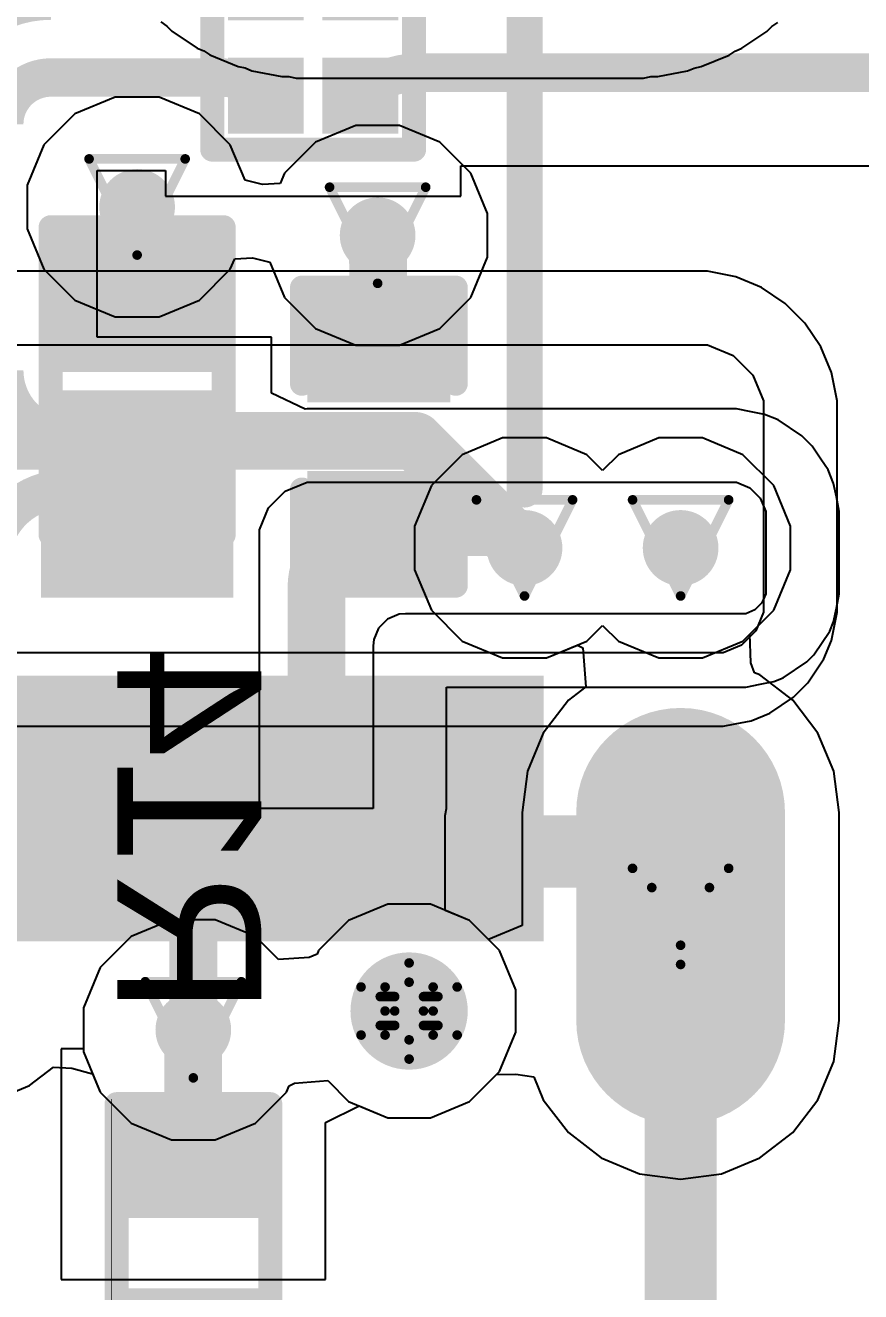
# Model space of a CAD drawing. Header units: inches. Extents: x -5 to 234, y -4 to 104.
# Drawn here: x 32.02 to 36.44, y -0.12 to 6.57 of the extents above; entities that cross this region are included whole.
import ezdxf

# ---------------------------------------------------------------- set-up
doc = ezdxf.new("R2010")
doc.units = ezdxf.units.IN
for name, color, linetype in [('Bottom Layer', 5, 'Continuous'), ('Bottom Overlay', 54, 'Continuous'), ('Bottom Paste', 16, 'Continuous'), ('Bottom Solder', 6, 'Continuous'), ('Drill Drawing', 1, 'Continuous'), ('GND', 16, 'Continuous'), ('Multi-Layer', 9, 'Continuous'), ('Pad Holes', 156, 'Continuous'), ('POWER', 76, 'Continuous'), ('Top Layer', 1, 'Continuous'), ('Top Overlay', 2, 'Continuous'), ('Top Paste', 8, 'Continuous'), ('Top Solder', 216, 'Continuous'), ('Via Holes', 16, 'Continuous')]:
    doc.layers.add(name, color=color, linetype=linetype)
doc.styles.add('Arial', font='', dxfattribs={"height": 0.2})
doc.styles.get('Arial').set_extended_font_data('Arial')

# ---------------------------------------------------------------- blocks, each defined once
blk = doc.blocks.new('TYPE_C_31_M_12__19')
at = {"layer": 'Bottom Layer'}
h = blk.add_hatch(color=5, dxfattribs=at)
edge = h.paths.add_edge_path()
edge.add_arc((4.325, 1.255), 0.45, 180, 360)
edge.add_line((4.775, 1.255), (4.775, 2.355))
edge.add_arc((4.325, 2.355), 0.45, 0, 180)
edge.add_line((3.875, 2.355), (3.875, 1.255))
at = {"layer": 'Bottom Solder'}
h = blk.add_hatch(color=6, dxfattribs=at)
edge = h.paths.add_edge_path()
edge.add_arc((4.325, 1.255), 0.5516, 180, 360)
edge.add_line((4.8766, 1.255), (4.8766, 2.355))
edge.add_arc((4.325, 2.355), 0.5516, 0, 180)
edge.add_line((3.7734, 2.355), (3.7734, 1.255))
h = blk.add_hatch(color=6, dxfattribs=at)
edge = h.paths.add_edge_path()
edge.add_arc((2.89, 1.305), 0.1016, 0, 360)
at = {"layer": 'GND'}
h = blk.add_hatch(color=16, dxfattribs=at)
edge = h.paths.add_edge_path()
edge.add_arc((4.325, 1.255), 0.45, 180, 360)
edge.add_line((4.775, 1.255), (4.775, 2.355))
edge.add_arc((4.325, 2.355), 0.45, 0, 180)
edge.add_line((3.875, 2.355), (3.875, 1.255))
at = {"layer": 'Multi-Layer'}
h = blk.add_hatch(color=9, dxfattribs=at)
edge = h.paths.add_edge_path()
edge.add_arc((4.325, 1.255), 0.45, 180, 360)
edge.add_line((4.775, 1.255), (4.775, 2.355))
edge.add_arc((4.325, 2.355), 0.45, 0, 180)
edge.add_line((3.875, 2.355), (3.875, 1.255))
at = {"layer": 'Pad Holes'}
h = blk.add_hatch(color=7, dxfattribs=at)
edge = h.paths.add_edge_path()
edge.add_arc((4.325, 1.255), 0.3, 180, 360)
edge.add_line((4.625, 1.255), (4.625, 2.355))
edge.add_arc((4.325, 2.355), 0.3, 0, 180)
edge.add_line((4.025, 2.355), (4.025, 1.255))
h = blk.add_hatch(color=7, dxfattribs=at)
edge = h.paths.add_edge_path()
edge.add_arc((2.89, 1.305), 0.31, 0, 360)
at = {"layer": 'POWER'}
h = blk.add_hatch(color=76, dxfattribs=at)
edge = h.paths.add_edge_path()
edge.add_arc((4.325, 1.255), 0.45, 180, 360)
edge.add_line((4.775, 1.255), (4.775, 2.355))
edge.add_arc((4.325, 2.355), 0.45, 0, 180)
edge.add_line((3.875, 2.355), (3.875, 1.255))
at = {"layer": 'Top Layer'}
for points in [[(0.9, 1.775), (0.6, 1.775), (0.6, 2.975), (0.9, 2.975)], [(1.4, 1.775), (1.1, 1.775), (1.1, 2.975), (1.4, 2.975)], [(1.9, 1.775), (1.6, 1.775), (1.6, 2.975), (1.9, 2.975)], [(2.7, 1.775), (2.1, 1.775), (2.1, 2.975), (2.7, 2.975)], [(2.9, 2.975), (3.5, 2.975), (3.5, 1.775), (2.9, 1.775)]]:
    blk.add_hatch(color=1, dxfattribs=at).paths.add_polyline_path(points)
h = blk.add_hatch(color=1, dxfattribs=at)
edge = h.paths.add_edge_path()
edge.add_arc((4.325, 1.255), 0.45, 180, 360)
edge.add_line((4.775, 1.255), (4.775, 2.355))
edge.add_arc((4.325, 2.355), 0.45, 0, 180)
edge.add_line((3.875, 2.355), (3.875, 1.255))
at = {"layer": 'Top Paste'}
for points in [[(0.9, 1.775), (0.6, 1.775), (0.6, 2.975), (0.9, 2.975)], [(1.4, 1.775), (1.1, 1.775), (1.1, 2.975), (1.4, 2.975)], [(1.9, 1.775), (1.6, 1.775), (1.6, 2.975), (1.9, 2.975)], [(2.7, 1.775), (2.1, 1.775), (2.1, 2.975), (2.7, 2.975)], [(2.9, 2.975), (3.5, 2.975), (3.5, 1.775), (2.9, 1.775)]]:
    blk.add_hatch(color=8, dxfattribs=at).paths.add_polyline_path(points)
at = {"layer": 'Top Solder'}
for points in [[(1.0016, 1.6734), (0.4984, 1.6734), (0.4984, 3.0766), (1.0016, 3.0766)], [(1.5016, 1.6734), (0.9984, 1.6734), (0.9984, 3.0766), (1.5016, 3.0766)], [(2.0016, 1.6734), (1.4984, 1.6734), (1.4984, 3.0766), (2.0016, 3.0766)], [(2.8016, 1.6734), (1.9984, 1.6734), (1.9984, 3.0766), (2.8016, 3.0766)], [(2.7984, 3.0766), (3.6016, 3.0766), (3.6016, 1.6734), (2.7984, 1.6734)]]:
    blk.add_hatch(color=216, dxfattribs=at).paths.add_polyline_path(points)
h = blk.add_hatch(color=216, dxfattribs=at)
edge = h.paths.add_edge_path()
edge.add_arc((4.325, 1.255), 0.5516, 180, 360)
edge.add_line((4.8766, 1.255), (4.8766, 2.355))
edge.add_arc((4.325, 2.355), 0.5516, 0, 180)
edge.add_line((3.7734, 2.355), (3.7734, 1.255))
h = blk.add_hatch(color=216, dxfattribs=at)
edge = h.paths.add_edge_path()
edge.add_arc((2.89, 1.305), 0.1016, 0, 360)
at = {"layer": 'Top Overlay', "const_width": 0.127}
blk.add_lwpolyline([(4.4446, -1.181), (4.4446, 0.4446)], dxfattribs=at)
at = {"layer": 'Top Overlay', "const_width": 0.0635}
blk.add_lwpolyline([(4.4129, 0.4446, 1), (4.4764, 0.4446, 1)], format="xyb", close=True, dxfattribs=at)
blk = doc.blocks.new('R___0402_B_53')
at = {"layer": 'Bottom Layer'}
for points in [[(-0.2413, 0.3175), (-0.2413, -0.3175), (-0.6985, -0.3175), (-0.6985, 0.3175)], [(0.6985, 0.3175), (0.6985, -0.3175), (0.2413, -0.3175), (0.2413, 0.3175)]]:
    blk.add_hatch(color=5, dxfattribs=at).paths.add_polyline_path(points)
at = {"layer": 'Bottom Paste'}
for points in [[(-0.2413, 0.3175), (-0.2413, -0.3175), (-0.6985, -0.3175), (-0.6985, 0.3175)], [(0.6985, 0.3175), (0.6985, -0.3175), (0.2413, -0.3175), (0.2413, 0.3175)]]:
    blk.add_hatch(color=16, dxfattribs=at).paths.add_polyline_path(points)
at = {"layer": 'Bottom Solder'}
for points in [[(-0.1863, 0.3725), (-0.1863, -0.3725), (-0.7535, -0.3725), (-0.7535, 0.3725)], [(0.7535, 0.3725), (0.7535, -0.3725), (0.1863, -0.3725), (0.1863, 0.3725)]]:
    blk.add_hatch(color=6, dxfattribs=at).paths.add_polyline_path(points)
at = {"layer": 'Bottom Overlay'}
for points, const_width in [([(-0.7874, 0.4064), (0.7874, 0.4064)], 0.127), ([(-0.7874, 0.4064), (-0.7874, -0.4064)], 0.127), ([(0.7874, 0.4064), (0.7874, -0.4064)], 0.127), ([(-0.8128, 0.4318), (0.8128, 0.4318)], 0.00323), ([(-0.7874, -0.4064), (0.7874, -0.4064)], 0.127)]:
    blk.add_lwpolyline(points, dxfattribs=dict(at, const_width=const_width))
for points, const_width in [([(-0.8191, 0.4064, 1), (-0.7556, 0.4064, 1)], 0.0635), ([(-0.8191, 0.4064, 1), (-0.7556, 0.4064, 1)], 0.0635), ([(0.7556, 0.4064, 1), (0.8191, 0.4064, 1)], 0.0635), ([(0.7556, 0.4064, 1), (0.8191, 0.4064, 1)], 0.0635), ([(-0.8136, 0.4318, 1), (-0.812, 0.4318, 1)], 0.00161), ([(0.812, 0.4318, 1), (0.8136, 0.4318, 1)], 0.00161), ([(-0.8191, -0.4064, 1), (-0.7556, -0.4064, 1)], 0.0635), ([(-0.8191, -0.4064, 1), (-0.7556, -0.4064, 1)], 0.0635), ([(0.7556, -0.4064, 1), (0.8191, -0.4064, 1)], 0.0635), ([(0.7556, -0.4064, 1), (0.8191, -0.4064, 1)], 0.0635)]:
    blk.add_lwpolyline(points, format="xyb", close=True, dxfattribs=dict(at, const_width=const_width))
blk = doc.blocks.new('0302_94')
at = {"layer": 'Top Layer'}
for points in [[(-0.4001, 0.45), (-0.1001, 0.45), (-0.1001, 0.15), (-0.4001, 0.15)], [(0.1001, 0.45), (0.4001, 0.45), (0.4001, 0.15), (0.1001, 0.15)], [(-0.4001, -0.15), (-0.1001, -0.15), (-0.1001, -0.45), (-0.4001, -0.45)], [(0.1001, -0.15), (0.4001, -0.15), (0.4001, -0.45), (0.1001, -0.45)]]:
    blk.add_hatch(color=1, dxfattribs=at).paths.add_polyline_path(points)
at = {"layer": 'Top Paste'}
for points in [[(-0.4001, 0.45), (-0.1001, 0.45), (-0.1001, 0.15), (-0.4001, 0.15)], [(0.1001, 0.45), (0.4001, 0.45), (0.4001, 0.15), (0.1001, 0.15)], [(-0.4001, -0.15), (-0.1001, -0.15), (-0.1001, -0.45), (-0.4001, -0.45)], [(0.1001, -0.15), (0.4001, -0.15), (0.4001, -0.45), (0.1001, -0.45)]]:
    blk.add_hatch(color=8, dxfattribs=at).paths.add_polyline_path(points)
at = {"layer": 'Top Solder'}
for points in [[(-0.4509, 0.5008), (-0.0493, 0.5008), (-0.0493, 0.0992), (-0.4509, 0.0992)], [(0.0493, 0.5008), (0.4509, 0.5008), (0.4509, 0.0992), (0.0493, 0.0992)], [(-0.4509, -0.0992), (-0.0493, -0.0992), (-0.0493, -0.5008), (-0.4509, -0.5008)], [(0.0493, -0.0992), (0.4509, -0.0992), (0.4509, -0.5008), (0.0493, -0.5008)]]:
    blk.add_hatch(color=216, dxfattribs=at).paths.add_polyline_path(points)
at = {"layer": 'Top Overlay', "const_width": 0.127}
for points in [[(-0.5334, -0.5842), (-0.5334, 0.5842)], [(-0.5334, 0.5842), (0.5334, 0.5842)], [(0.5334, -0.5842), (0.5334, 0.5842)], [(0.6713, 0.3318), (0.7983, 0.4588)], [(0.7983, 0.2048), (0.7983, 0.4588)], [(0.6713, 0.3318), (0.7983, 0.2048)], [(-0.5334, -0.5842), (0.5334, -0.5842)]]:
    blk.add_lwpolyline(points, dxfattribs=at)
at = {"layer": 'Top Overlay', "const_width": 0.0635}
for points in [[(-0.5651, 0.5842, 1), (-0.5016, 0.5842, 1)], [(-0.5651, 0.5842, 1), (-0.5016, 0.5842, 1)], [(0.5016, 0.5842, 1), (0.5651, 0.5842, 1)], [(0.5016, 0.5842, 1), (0.5651, 0.5842, 1)], [(0.7666, 0.4588, 1), (0.8301, 0.4588, 1)], [(0.7666, 0.4588, 1), (0.8301, 0.4588, 1)], [(0.6396, 0.3318, 1), (0.7031, 0.3318, 1)], [(0.6396, 0.3318, 1), (0.7031, 0.3318, 1)], [(0.7666, 0.2048, 1), (0.8301, 0.2048, 1)], [(0.7666, 0.2048, 1), (0.8301, 0.2048, 1)], [(-0.5651, -0.5842, 1), (-0.5016, -0.5842, 1)], [(-0.5651, -0.5842, 1), (-0.5016, -0.5842, 1)], [(0.5016, -0.5842, 1), (0.5651, -0.5842, 1)], [(0.5016, -0.5842, 1), (0.5651, -0.5842, 1)]]:
    blk.add_lwpolyline(points, format="xyb", close=True, dxfattribs=at)
blk = doc.blocks.new('DFN1006_2L__117')
at = {"layer": 'Top Layer'}
for points in [[(-0.7, 0.33), (-0.15, 0.33), (-0.15, -0.33), (-0.7, -0.33)], [(0.15, 0.33), (0.7, 0.33), (0.7, -0.33), (0.15, -0.33)]]:
    blk.add_hatch(color=1, dxfattribs=at).paths.add_polyline_path(points)
at = {"layer": 'Top Overlay'}
blk.add_hatch(color=2, dxfattribs=at).paths.add_polyline_path([(-1.144, -0.508), (-0.8138, -0.508), (-0.8138, 0.508), (-1.144, 0.508)])
at = {"layer": 'Top Paste'}
for points in [[(-0.7, 0.33), (-0.15, 0.33), (-0.15, -0.33), (-0.7, -0.33)], [(0.15, 0.33), (0.7, 0.33), (0.7, -0.33), (0.15, -0.33)]]:
    blk.add_hatch(color=8, dxfattribs=at).paths.add_polyline_path(points)
at = {"layer": 'Top Solder'}
for points in [[(-0.8016, 0.4316), (-0.0484, 0.4316), (-0.0484, -0.4316), (-0.8016, -0.4316)], [(0.0484, 0.4316), (0.8016, 0.4316), (0.8016, -0.4316), (0.0484, -0.4316)]]:
    blk.add_hatch(color=216, dxfattribs=at).paths.add_polyline_path(points)
at = {"layer": 'Top Overlay', "const_width": 0.127}
for points in [[(-0.8128, 0.4572), (-0.8128, -0.4572)], [(-0.8128, 0.4572), (0.8128, 0.4572)], [(0.8128, 0.4572), (0.8128, -0.4572)], [(-0.8128, -0.4572), (0.8128, -0.4572)]]:
    blk.add_lwpolyline(points, dxfattribs=at)
at = {"layer": 'Top Overlay', "const_width": 0.0635}
for points in [[(-0.8446, 0.4572, 1), (-0.781, 0.4572, 1)], [(-0.8446, 0.4572, 1), (-0.781, 0.4572, 1)], [(0.781, 0.4572, 1), (0.8445, 0.4572, 1)], [(0.781, 0.4572, 1), (0.8445, 0.4572, 1)], [(-0.8446, -0.4572, 1), (-0.781, -0.4572, 1)], [(-0.8446, -0.4572, 1), (-0.781, -0.4572, 1)], [(0.781, -0.4572, 1), (0.8445, -0.4572, 1)], [(0.781, -0.4572, 1), (0.8445, -0.4572, 1)]]:
    blk.add_lwpolyline(points, format="xyb", close=True, dxfattribs=at)
blk = doc.blocks.new('C___0402_140')
at = {"layer": 'Top Layer'}
for points in [[(-0.6985, -0.3175), (-0.6985, 0.3175), (-0.2413, 0.3175), (-0.2413, -0.3175)], [(0.2413, -0.3175), (0.2413, 0.3175), (0.6985, 0.3175), (0.6985, -0.3175)]]:
    blk.add_hatch(color=1, dxfattribs=at).paths.add_polyline_path(points)
at = {"layer": 'Top Paste'}
for points in [[(-0.6985, -0.3175), (-0.6985, 0.3175), (-0.2413, 0.3175), (-0.2413, -0.3175)], [(0.2413, -0.3175), (0.2413, 0.3175), (0.6985, 0.3175), (0.6985, -0.3175)]]:
    blk.add_hatch(color=8, dxfattribs=at).paths.add_polyline_path(points)
at = {"layer": 'Top Solder'}
for points in [[(-0.7585, -0.3775), (-0.7585, 0.3775), (-0.1813, 0.3775), (-0.1813, -0.3775)], [(0.1813, -0.3775), (0.1813, 0.3775), (0.7585, 0.3775), (0.7585, -0.3775)]]:
    blk.add_hatch(color=216, dxfattribs=at).paths.add_polyline_path(points)
at = {"layer": 'Top Overlay', "const_width": 0.127}
for points in [[(-0.7874, -0.4064), (-0.7874, 0.4064)], [(-0.2794, 0.4064), (-0.7874, 0.4064)], [(0.7874, 0.4064), (0.2794, 0.4064)], [(0.7874, -0.4064), (0.7874, 0.4064)], [(-0.2794, -0.4064), (-0.7874, -0.4064)], [(0.7874, -0.4064), (0.2794, -0.4064)]]:
    blk.add_lwpolyline(points, dxfattribs=at)
at = {"layer": 'Top Overlay', "const_width": 0.0635}
for points in [[(-0.8191, 0.4064, 1), (-0.7556, 0.4064, 1)], [(-0.8191, 0.4064, 1), (-0.7556, 0.4064, 1)], [(-0.3111, 0.4064, 1), (-0.2477, 0.4064, 1)], [(0.2477, 0.4064, 1), (0.3111, 0.4064, 1)], [(0.7556, 0.4064, 1), (0.8191, 0.4064, 1)], [(0.7556, 0.4064, 1), (0.8191, 0.4064, 1)], [(-0.8191, -0.4064, 1), (-0.7556, -0.4064, 1)], [(-0.8191, -0.4064, 1), (-0.7556, -0.4064, 1)], [(-0.3111, -0.4064, 1), (-0.2477, -0.4064, 1)], [(0.2477, -0.4064, 1), (0.3111, -0.4064, 1)], [(0.7556, -0.4064, 1), (0.8191, -0.4064, 1)], [(0.7556, -0.4064, 1), (0.8191, -0.4064, 1)]]:
    blk.add_lwpolyline(points, format="xyb", close=True, dxfattribs=at)

msp = doc.modelspace()

# ---------------------------------------------------------------- hatches: boundary and pattern name
at = {"layer": 'Bottom Layer'}
h = msp.add_hatch(color=5, dxfattribs=at)
edge = h.paths.add_edge_path()
edge.add_arc((32.6125, 5.6105), 0.2, 0, 360)
h = msp.add_hatch(color=5, dxfattribs=at)
edge = h.paths.add_edge_path()
edge.add_arc((33.8836, 5.461), 0.2, 0, 360)
h = msp.add_hatch(color=5, dxfattribs=at)
edge = h.paths.add_edge_path()
edge.add_arc((34.66, 3.8088), 0.2, 0, 360)
h = msp.add_hatch(color=5, dxfattribs=at)
edge = h.paths.add_edge_path()
edge.add_arc((35.485, 3.8088), 0.2, 0, 360)
h = msp.add_hatch(color=5, dxfattribs=at)
edge = h.paths.add_edge_path()
edge.add_arc((32.9095, 1.2622), 0.2, 0, 360)
at = {"layer": 'GND'}
h = msp.add_hatch(color=16, dxfattribs=at)
edge = h.paths.add_edge_path()
edge.add_arc((32.6125, 5.6105), 0.2, 0, 360)
h = msp.add_hatch(color=16, dxfattribs=at)
edge = h.paths.add_edge_path()
edge.add_arc((33.8836, 5.461), 0.2, 0, 360)
h = msp.add_hatch(color=16, dxfattribs=at)
edge = h.paths.add_edge_path()
edge.add_arc((34.66, 3.8088), 0.2, 0, 360)
h = msp.add_hatch(color=16, dxfattribs=at)
edge = h.paths.add_edge_path()
edge.add_arc((35.485, 3.8088), 0.2, 0, 360)
h = msp.add_hatch(color=16, dxfattribs=at)
edge = h.paths.add_edge_path()
edge.add_arc((32.9095, 1.2622), 0.2, 0, 360)
at = {"layer": 'POWER'}
h = msp.add_hatch(color=76, dxfattribs=at)
edge = h.paths.add_edge_path()
edge.add_arc((32.6125, 5.6105), 0.2, 0, 360)
h = msp.add_hatch(color=76, dxfattribs=at)
edge = h.paths.add_edge_path()
edge.add_arc((33.8836, 5.461), 0.2, 0, 360)
h = msp.add_hatch(color=76, dxfattribs=at)
edge = h.paths.add_edge_path()
edge.add_arc((34.66, 3.8088), 0.2, 0, 360)
h = msp.add_hatch(color=76, dxfattribs=at)
edge = h.paths.add_edge_path()
edge.add_arc((35.485, 3.8088), 0.2, 0, 360)
h = msp.add_hatch(color=76, dxfattribs=at)
edge = h.paths.add_edge_path()
edge.add_arc((32.9095, 1.2622), 0.2, 0, 360)
at = {"layer": 'Top Layer'}
h = msp.add_hatch(color=1, dxfattribs=at)
edge = h.paths.add_edge_path()
edge.add_arc((32.6125, 5.6105), 0.2, 0, 360)
h = msp.add_hatch(color=1, dxfattribs=at)
edge = h.paths.add_edge_path()
edge.add_arc((33.8836, 5.461), 0.2, 0, 360)
h = msp.add_hatch(color=1, dxfattribs=at)
edge = h.paths.add_edge_path()
edge.add_arc((34.66, 3.8088), 0.2, 0, 360)
h = msp.add_hatch(color=1, dxfattribs=at)
edge = h.paths.add_edge_path()
edge.add_arc((35.485, 3.8088), 0.2, 0, 360)
h = msp.add_hatch(color=1, dxfattribs=at)
edge = h.paths.add_edge_path()
edge.add_arc((32.9095, 1.2622), 0.2, 0, 360)
at = {"layer": 'Via Holes'}
h = msp.add_hatch(color=7, dxfattribs=at)
edge = h.paths.add_edge_path()
edge.add_arc((32.6125, 5.6105), 0.1, 0, 360)
h = msp.add_hatch(color=7, dxfattribs=at)
edge = h.paths.add_edge_path()
edge.add_arc((33.8836, 5.461), 0.1, 0, 360)
h = msp.add_hatch(color=7, dxfattribs=at)
edge = h.paths.add_edge_path()
edge.add_arc((34.66, 3.8088), 0.1, 0, 360)
h = msp.add_hatch(color=7, dxfattribs=at)
edge = h.paths.add_edge_path()
edge.add_arc((35.485, 3.8088), 0.1, 0, 360)
h = msp.add_hatch(color=7, dxfattribs=at)
edge = h.paths.add_edge_path()
edge.add_arc((32.9095, 1.2622), 0.1, 0, 360)

# ---------------------------------------------------------------- linework, layer by layer
at = {"layer": 'Bottom Layer'}
for p, q in [((35.6276, 5.2711), (30.5264, 5.2711)), ((35.7762, 5.2416), (35.6276, 5.2711)), ((35.9119, 5.1853), (35.7762, 5.2416)), ((36.038, 5.1011), (35.9119, 5.1853)), ((36.1418, 4.9973), (36.038, 5.1011)), ((36.226, 4.8713), (36.1418, 4.9973)), ((26.835, 4.8827), (35.5541, 4.8827)), ((35.5541, 4.8827), (35.6276, 4.8827)), ((35.6276, 4.8827), (35.7633, 4.8265)), ((35.7633, 4.8265), (35.8671, 4.7226)), ((36.2822, 4.7356), (36.226, 4.8713)), ((35.8671, 4.7226), (35.9233, 4.5869)), ((36.3118, 4.5869), (36.2822, 4.7356)), ((35.9233, 4.5869), (35.9233, 4.5135)), ((36.3118, 3.522), (36.3118, 4.5869)), ((35.9233, 4.5135), (35.9233, 4.5135)), ((35.9233, 4.5135), (35.9233, 3.522)), ((35.9233, 3.522), (35.9233, 3.4688)), ((36.3118, 3.4688), (36.3118, 3.522)), ((35.9233, 3.4688), (35.8826, 3.3705)), ((36.2822, 3.3201), (36.3118, 3.4688)), ((35.8826, 3.3705), (35.8074, 3.2953)), ((35.8074, 3.2953), (35.7092, 3.2546)), ((36.2415, 3.2219), (36.2822, 3.3201)), ((35.656, 3.2546), (26.8182, 3.2546)), ((35.7092, 3.2546), (35.656, 3.2546)), ((35.656, 3.2546), (35.656, 3.2546)), ((36.1992, 3.1585), (36.2415, 3.2219)), ((36.2415, 3.2219), (36.2415, 3.2219)), ((36.2415, 3.2219), (36.2415, 3.2219)), ((36.1573, 3.0958), (36.1992, 3.1585)), ((36.0821, 3.0206), (36.1573, 3.0958)), ((36.1573, 3.0958), (36.1573, 3.0958)), ((36.1573, 3.0958), (36.1573, 3.0958)), ((35.9561, 2.9364), (36.0821, 3.0206)), ((35.7091, 2.8662), (35.7725, 2.8787)), ((35.7725, 2.8787), (35.8578, 2.8957)), ((35.8578, 2.8957), (35.9561, 2.9364)), ((35.8578, 2.8957), (35.8578, 2.8957)), ((35.8578, 2.8957), (35.8578, 2.8957)), ((26.7582, 2.8662), (35.6559, 2.8662)), ((35.6559, 2.8662), (35.7091, 2.8662)), ((35.7091, 2.8662), (35.7091, 2.8662)), ((35.7091, 2.8662), (35.7091, 2.8662)), ((33.9378, 1.9255), (33.7305, 1.8397)), ((34.1622, 1.9255), (33.9378, 1.9255)), ((34.3695, 1.8397), (34.1622, 1.9255)), ((32.794, 1.8432), (32.5804, 1.7548)), ((33.0251, 1.8432), (32.794, 1.8432)), ((33.2387, 1.7548), (33.0251, 1.8432)), ((33.7305, 1.8397), (33.5719, 1.681)), ((34.5281, 1.681), (34.3695, 1.8397)), ((32.5804, 1.7548), (32.417, 1.5913)), ((33.3598, 1.6336), (33.2387, 1.7548)), ((33.5719, 1.681), (33.5639, 1.6618)), ((34.614, 1.4737), (34.5281, 1.681)), ((33.5223, 1.6437), (33.3598, 1.6336)), ((33.5639, 1.6618), (33.5223, 1.6437)), ((32.417, 1.5913), (32.3285, 1.3778)), ((34.614, 1.2493), (34.614, 1.4737)), ((32.3285, 1.3778), (32.3285, 1.1615)), ((34.5281, 1.042), (34.614, 1.2493)), ((32.3285, 1.1615), (32.2115, 1.1615)), ((32.2115, 1.1615), (32.2115, -0.0577)), ((34.3695, 0.8834), (34.5281, 1.042)), ((34.1622, 0.7975), (34.3695, 0.8834)), ((33.6085, 0.7731), (33.7863, 0.8603)), ((33.7863, 0.8603), (33.9378, 0.7975)), ((33.6085, -0.0577), (33.6085, 0.7731)), ((33.9378, 0.7975), (34.1622, 0.7975)), ((32.2115, -0.0577), (33.6085, -0.0577))]:
    msp.add_line(p, q, dxfattribs=at)
for points, const_width in [([(28.76, 4.3747), (33.7961, 4.3747)], 0.3048), ([(33.7961, 4.3747), (33.798, 4.3747)], 0.3048), ([(33.798, 4.3747), (34.081, 4.3747)], 0.3048), ([(34.081, 4.3747), (34.6469, 3.8088)], 0.3048), ([(34.6469, 3.8088), (34.66, 3.8088)], 0.3048), ([(32.9095, 0.5524), (32.9095, 1.2622)], 0.3048), ([(32.9095, 0.5524), (32.91, 0.5519)], 0.1778)]:
    msp.add_lwpolyline(points, dxfattribs=dict(at, const_width=const_width))
for points, const_width in [([(33.7199, 4.3747, 1), (33.8723, 4.3747, 1)], 0.1524), ([(33.7199, 4.3747, 1), (33.8723, 4.3747, 1)], 0.1524), ([(33.7218, 4.3747, 1), (33.8742, 4.3747, 1)], 0.1524), ([(33.7218, 4.3747, 1), (33.8742, 4.3747, 1)], 0.1524), ([(34.0048, 4.3747, 1), (34.1572, 4.3747, 1)], 0.1524), ([(34.0048, 4.3747, 1), (34.1572, 4.3747, 1)], 0.1524), ([(34.5707, 3.8088, 1), (34.7231, 3.8088, 1)], 0.1524), ([(34.5707, 3.8088, 1), (34.7231, 3.8088, 1)], 0.1524), ([(34.5838, 3.8088, 1), (34.7362, 3.8088, 1)], 0.1524), ([(32.8333, 1.2622, 1), (32.9857, 1.2622, 1)], 0.1524), ([(32.8333, 0.5524, 1), (32.9857, 0.5524, 1)], 0.1524), ([(32.8651, 0.5524, 1), (32.954, 0.5524, 1)], 0.0889), ([(32.8655, 0.5519, 1), (32.9544, 0.5519, 1)], 0.0889)]:
    msp.add_lwpolyline(points, format="xyb", close=True, dxfattribs=dict(at, const_width=const_width))
at = {"layer": 'Drill Drawing', "const_width": 0.0508}
for points in [[(32.3585, 5.8645), (32.8665, 5.8645)], [(32.3585, 5.8645), (32.6125, 5.3565)], [(32.6125, 5.3565), (32.8665, 5.8645)], [(33.6296, 5.715), (34.1376, 5.715)], [(33.6296, 5.715), (33.8836, 5.207)], [(33.8836, 5.207), (34.1376, 5.715)], [(34.406, 4.0628), (34.914, 4.0628)], [(34.406, 4.0628), (34.66, 3.5548)], [(34.66, 3.5548), (34.914, 4.0628)], [(35.231, 4.0628), (35.739, 4.0628)], [(35.231, 4.0628), (35.485, 3.5548)], [(35.485, 3.5548), (35.739, 4.0628)], [(35.231, 2.1155), (35.739, 2.1155)], [(35.231, 2.1155), (35.485, 1.6075)], [(35.485, 1.6075), (35.739, 2.1155)], [(35.3326, 2.0139), (35.6374, 2.0139)], [(35.3326, 2.0139), (35.485, 1.7091)], [(35.485, 1.7091), (35.6374, 2.0139)], [(33.923, 1.4885), (34.05, 1.6155)], [(34.05, 1.6155), (34.177, 1.4885)], [(32.6555, 1.5162), (33.1635, 1.5162)], [(32.6555, 1.5162), (32.9095, 1.0082)], [(32.9095, 1.0082), (33.1635, 1.5162)], [(33.9738, 1.4377), (34.05, 1.5139)], [(34.05, 1.5139), (34.1262, 1.4377)], [(33.796, 1.4885), (33.923, 1.3615)], [(33.796, 1.4885), (33.923, 1.4885)], [(34.177, 1.4885), (34.304, 1.4885)], [(34.177, 1.3615), (34.304, 1.4885)], [(33.8976, 1.4377), (33.9738, 1.3615)], [(33.8976, 1.4377), (33.9738, 1.4377)], [(34.1262, 1.4377), (34.2024, 1.4377)], [(34.1262, 1.3615), (34.2024, 1.4377)], [(33.796, 1.2345), (33.923, 1.3615)], [(33.8976, 1.2853), (33.9738, 1.3615)], [(34.1262, 1.3615), (34.2024, 1.2853)], [(34.177, 1.3615), (34.304, 1.2345)], [(33.8976, 1.2853), (33.9738, 1.2853)], [(33.9738, 1.2853), (34.05, 1.2091)], [(34.05, 1.2091), (34.1262, 1.2853)], [(34.1262, 1.2853), (34.2024, 1.2853)], [(33.796, 1.2345), (33.923, 1.2345)], [(33.923, 1.2345), (34.05, 1.1075)], [(34.05, 1.1075), (34.177, 1.2345)], [(34.177, 1.2345), (34.304, 1.2345)]]:
    msp.add_lwpolyline(points, dxfattribs=at)
at = {"layer": 'Drill Drawing', "const_width": 0.0254}
for points in [[(32.3458, 5.8645, 1), (32.3712, 5.8645, 1)], [(32.3458, 5.8645, 1), (32.3712, 5.8645, 1)], [(32.8538, 5.8645, 1), (32.8792, 5.8645, 1)], [(32.8538, 5.8645, 1), (32.8792, 5.8645, 1)], [(33.6169, 5.715, 1), (33.6423, 5.715, 1)], [(33.6169, 5.715, 1), (33.6423, 5.715, 1)], [(34.1249, 5.715, 1), (34.1503, 5.715, 1)], [(34.1249, 5.715, 1), (34.1503, 5.715, 1)], [(32.5998, 5.3565, 1), (32.6252, 5.3565, 1)], [(32.5998, 5.3565, 1), (32.6252, 5.3565, 1)], [(33.8709, 5.207, 1), (33.8963, 5.207, 1)], [(33.8709, 5.207, 1), (33.8963, 5.207, 1)], [(34.3933, 4.0628, 1), (34.4187, 4.0628, 1)], [(34.3933, 4.0628, 1), (34.4187, 4.0628, 1)], [(34.9013, 4.0628, 1), (34.9267, 4.0628, 1)], [(34.9013, 4.0628, 1), (34.9267, 4.0628, 1)], [(35.2183, 4.0628, 1), (35.2437, 4.0628, 1)], [(35.2183, 4.0628, 1), (35.2437, 4.0628, 1)], [(35.7263, 4.0628, 1), (35.7517, 4.0628, 1)], [(35.7263, 4.0628, 1), (35.7517, 4.0628, 1)], [(34.6473, 3.5548, 1), (34.6727, 3.5548, 1)], [(34.6473, 3.5548, 1), (34.6727, 3.5548, 1)], [(35.4723, 3.5548, 1), (35.4977, 3.5548, 1)], [(35.4723, 3.5548, 1), (35.4977, 3.5548, 1)], [(35.2183, 2.1155, 1), (35.2437, 2.1155, 1)], [(35.2183, 2.1155, 1), (35.2437, 2.1155, 1)], [(35.7263, 2.1155, 1), (35.7517, 2.1155, 1)], [(35.7263, 2.1155, 1), (35.7517, 2.1155, 1)], [(35.3199, 2.0139, 1), (35.3453, 2.0139, 1)], [(35.3199, 2.0139, 1), (35.3453, 2.0139, 1)], [(35.6247, 2.0139, 1), (35.6501, 2.0139, 1)], [(35.6247, 2.0139, 1), (35.6501, 2.0139, 1)], [(35.4723, 1.7091, 1), (35.4977, 1.7091, 1)], [(35.4723, 1.7091, 1), (35.4977, 1.7091, 1)], [(34.0373, 1.6155, 1), (34.0627, 1.6155, 1)], [(34.0373, 1.6155, 1), (34.0627, 1.6155, 1)], [(35.4723, 1.6075, 1), (35.4977, 1.6075, 1)], [(35.4723, 1.6075, 1), (35.4977, 1.6075, 1)], [(32.6428, 1.5162, 1), (32.6682, 1.5162, 1)], [(32.6428, 1.5162, 1), (32.6682, 1.5162, 1)], [(33.1508, 1.5162, 1), (33.1762, 1.5162, 1)], [(33.1508, 1.5162, 1), (33.1762, 1.5162, 1)], [(34.0373, 1.5139, 1), (34.0627, 1.5139, 1)], [(34.0373, 1.5139, 1), (34.0627, 1.5139, 1)], [(33.7833, 1.4885, 1), (33.8087, 1.4885, 1)], [(33.7833, 1.4885, 1), (33.8087, 1.4885, 1)], [(33.9103, 1.4885, 1), (33.9357, 1.4885, 1)], [(33.9103, 1.4885, 1), (33.9357, 1.4885, 1)], [(34.1643, 1.4885, 1), (34.1897, 1.4885, 1)], [(34.1643, 1.4885, 1), (34.1897, 1.4885, 1)], [(34.2913, 1.4885, 1), (34.3167, 1.4885, 1)], [(34.2913, 1.4885, 1), (34.3167, 1.4885, 1)], [(33.8849, 1.4377, 1), (33.9103, 1.4377, 1)], [(33.8849, 1.4377, 1), (33.9103, 1.4377, 1)], [(33.9611, 1.4377, 1), (33.9865, 1.4377, 1)], [(33.9611, 1.4377, 1), (33.9865, 1.4377, 1)], [(34.1135, 1.4377, 1), (34.1389, 1.4377, 1)], [(34.1135, 1.4377, 1), (34.1389, 1.4377, 1)], [(34.1897, 1.4377, 1), (34.2151, 1.4377, 1)], [(34.1897, 1.4377, 1), (34.2151, 1.4377, 1)], [(33.9103, 1.3615, 1), (33.9357, 1.3615, 1)], [(33.9103, 1.3615, 1), (33.9357, 1.3615, 1)], [(33.9611, 1.3615, 1), (33.9865, 1.3615, 1)], [(33.9611, 1.3615, 1), (33.9865, 1.3615, 1)], [(34.1135, 1.3615, 1), (34.1389, 1.3615, 1)], [(34.1135, 1.3615, 1), (34.1389, 1.3615, 1)], [(34.1643, 1.3615, 1), (34.1897, 1.3615, 1)], [(34.1643, 1.3615, 1), (34.1897, 1.3615, 1)], [(33.8849, 1.2853, 1), (33.9103, 1.2853, 1)], [(33.8849, 1.2853, 1), (33.9103, 1.2853, 1)], [(33.9611, 1.2853, 1), (33.9865, 1.2853, 1)], [(33.9611, 1.2853, 1), (33.9865, 1.2853, 1)], [(34.1135, 1.2853, 1), (34.1389, 1.2853, 1)], [(34.1135, 1.2853, 1), (34.1389, 1.2853, 1)], [(34.1897, 1.2853, 1), (34.2151, 1.2853, 1)], [(34.1897, 1.2853, 1), (34.2151, 1.2853, 1)], [(33.7833, 1.2345, 1), (33.8087, 1.2345, 1)], [(33.7833, 1.2345, 1), (33.8087, 1.2345, 1)], [(33.9103, 1.2345, 1), (33.9357, 1.2345, 1)], [(33.9103, 1.2345, 1), (33.9357, 1.2345, 1)], [(34.0373, 1.2091, 1), (34.0627, 1.2091, 1)], [(34.0373, 1.2091, 1), (34.0627, 1.2091, 1)], [(34.1643, 1.2345, 1), (34.1897, 1.2345, 1)], [(34.1643, 1.2345, 1), (34.1897, 1.2345, 1)], [(34.2913, 1.2345, 1), (34.3167, 1.2345, 1)], [(34.2913, 1.2345, 1), (34.3167, 1.2345, 1)], [(34.0373, 1.1075, 1), (34.0627, 1.1075, 1)], [(34.0373, 1.1075, 1), (34.0627, 1.1075, 1)], [(32.8968, 1.0082, 1), (32.9222, 1.0082, 1)], [(32.8968, 1.0082, 1), (32.9222, 1.0082, 1)]]:
    msp.add_lwpolyline(points, format="xyb", close=True, dxfattribs=at)
at = {"layer": 'GND'}
for p, q in [((34.5444, 4.3898), (34.3309, 4.3013)), ((34.7756, 4.3898), (34.5444, 4.3898)), ((34.9891, 4.3013), (34.7756, 4.3898)), ((35.3694, 4.3898), (35.1559, 4.3013)), ((35.6006, 4.3898), (35.3694, 4.3898)), ((35.8141, 4.3013), (35.6006, 4.3898)), ((34.3309, 4.3013), (34.1675, 4.1379)), ((35.0725, 4.2179), (34.9891, 4.3013)), ((35.1559, 4.3013), (35.0725, 4.2179)), ((35.9775, 4.1379), (35.8141, 4.3013)), ((34.1675, 4.1379), (34.079, 3.9243)), ((36.066, 3.9243), (35.9775, 4.1379)), ((34.079, 3.9243), (34.079, 3.6932)), ((36.066, 3.6932), (36.066, 3.9243)), ((34.079, 3.6932), (34.1675, 3.4796)), ((35.9775, 3.4796), (36.066, 3.6932)), ((34.1675, 3.4796), (34.3309, 3.3162)), ((35.8141, 3.3162), (35.9775, 3.4796)), ((34.9891, 3.3162), (35.0725, 3.3996)), ((35.0725, 3.3996), (35.1559, 3.3162)), ((34.3309, 3.3162), (34.5444, 3.2278)), ((34.7756, 3.2278), (34.9891, 3.3162)), ((35.1559, 3.3162), (35.3694, 3.2278)), ((35.6006, 3.2278), (35.8141, 3.3162)), ((34.5444, 3.2278), (34.7756, 3.2278)), ((35.3694, 3.2278), (35.6006, 3.2278)), ((33.9378, 1.9255), (33.7305, 1.8397)), ((34.1622, 1.9255), (33.9378, 1.9255)), ((34.3695, 1.8397), (34.1622, 1.9255)), ((32.794, 1.8432), (32.5804, 1.7548)), ((33.0251, 1.8432), (32.794, 1.8432)), ((33.2387, 1.7548), (33.0251, 1.8432)), ((33.7305, 1.8397), (33.5719, 1.681)), ((34.5281, 1.681), (34.3695, 1.8397)), ((32.5804, 1.7548), (32.417, 1.5913)), ((33.3598, 1.6336), (33.2387, 1.7548)), ((33.5719, 1.681), (33.5639, 1.6618)), ((34.614, 1.4737), (34.5281, 1.681)), ((33.5223, 1.6437), (33.3598, 1.6336)), ((33.5639, 1.6618), (33.5223, 1.6437)), ((32.417, 1.5913), (32.3285, 1.3778)), ((34.614, 1.2493), (34.614, 1.4737)), ((32.3285, 1.3778), (32.3285, 1.1467)), ((34.5281, 1.042), (34.614, 1.2493)), ((32.3285, 1.1467), (32.417, 0.9331)), ((34.3695, 0.8834), (34.5281, 1.042)), ((33.4021, 0.9331), (33.4157, 0.9659)), ((33.4157, 0.9659), (33.4442, 0.9798)), ((33.4442, 0.9798), (33.6198, 0.9941)), ((33.6198, 0.9941), (33.7305, 0.8834)), ((32.417, 0.9331), (32.5804, 0.7697)), ((33.2387, 0.7697), (33.4021, 0.9331)), ((33.7305, 0.8834), (33.9378, 0.7975)), ((34.1622, 0.7975), (34.3695, 0.8834)), ((32.5804, 0.7697), (32.794, 0.6812)), ((33.0251, 0.6812), (33.2387, 0.7697)), ((33.9378, 0.7975), (34.1622, 0.7975)), ((32.794, 0.6812), (33.0251, 0.6812))]:
    msp.add_line(p, q, dxfattribs=at)
at = {"layer": 'POWER'}
for p, q in [((32.7369, 6.5881), (32.7688, 6.5668)), ((32.7688, 6.5668), (32.7958, 6.5397)), ((35.9404, 6.5374), (35.9675, 6.5644)), ((35.9675, 6.5644), (35.9993, 6.5857)), ((32.7958, 6.5397), (32.9297, 6.4503)), ((35.8082, 6.4491), (35.9404, 6.5374)), ((32.9297, 6.4503), (32.9651, 6.4356)), ((32.9651, 6.4356), (32.9969, 6.4144)), ((35.7411, 6.4132), (35.7729, 6.4344)), ((35.7729, 6.4344), (35.8082, 6.4491)), ((32.9969, 6.4144), (33.1457, 6.3527)), ((35.5942, 6.3523), (35.7411, 6.4132)), ((33.1457, 6.3527), (33.1832, 6.3453)), ((33.1832, 6.3453), (33.2186, 6.3306)), ((33.2186, 6.3306), (33.3765, 6.2992)), ((33.3765, 6.2992), (33.4148, 6.2992)), ((33.4148, 6.2992), (33.4523, 6.2917)), ((33.4523, 6.2917), (33.5329, 6.2917)), ((33.5329, 6.2917), (35.2896, 6.2917)), ((35.2896, 6.2917), (35.3271, 6.2992)), ((35.3271, 6.2992), (35.3654, 6.2992)), ((35.3654, 6.2992), (35.5213, 6.3302)), ((35.5213, 6.3302), (35.5566, 6.3449)), ((35.5566, 6.3449), (35.5942, 6.3523)), ((32.4969, 6.1915), (32.2834, 6.103)), ((32.7281, 6.1915), (32.4969, 6.1915)), ((32.9416, 6.103), (32.7281, 6.1915)), ((32.2834, 6.103), (32.1199, 5.9396)), ((33.105, 5.9396), (32.9416, 6.103)), ((33.768, 6.042), (33.5545, 5.9535)), ((33.9992, 6.042), (33.768, 6.042)), ((34.2127, 5.9535), (33.9992, 6.042)), ((32.1199, 5.9396), (32.0315, 5.726)), ((33.1828, 5.7519), (33.105, 5.9396)), ((33.5545, 5.9535), (33.3911, 5.7901)), ((34.3761, 5.7901), (34.2127, 5.9535)), ((33.3911, 5.7901), (33.3679, 5.7342)), ((34.4646, 5.5766), (34.3761, 5.7901)), ((32.0315, 5.726), (32.0315, 5.4949)), ((33.2744, 5.7298), (33.1828, 5.7519)), ((33.3679, 5.7342), (33.2744, 5.7298)), ((34.4646, 5.3454), (34.4646, 5.5766)), ((32.0315, 5.4949), (32.1199, 5.2814)), ((33.105, 5.2814), (33.1282, 5.3372)), ((33.1282, 5.3372), (33.2217, 5.3416)), ((33.2217, 5.3416), (33.3133, 5.3196)), ((33.3133, 5.3196), (33.3911, 5.1319)), ((34.3761, 5.1319), (34.4646, 5.3454)), ((32.1199, 5.2814), (32.2834, 5.1179)), ((32.9416, 5.1179), (33.105, 5.2814)), ((32.2834, 5.1179), (32.4969, 5.0295)), ((32.7281, 5.0295), (32.9416, 5.1179)), ((33.3911, 5.1319), (33.5545, 4.9685)), ((34.2127, 4.9685), (34.3761, 5.1319)), ((32.4969, 5.0295), (32.7281, 5.0295)), ((33.5545, 4.9685), (33.768, 4.88)), ((33.9992, 4.88), (34.2127, 4.9685)), ((33.768, 4.88), (33.9992, 4.88)), ((34.5444, 4.3898), (34.3309, 4.3013)), ((34.7756, 4.3898), (34.5444, 4.3898)), ((34.9891, 4.3013), (34.7756, 4.3898)), ((35.3694, 4.3898), (35.1559, 4.3013)), ((35.6006, 4.3898), (35.3694, 4.3898)), ((35.8141, 4.3013), (35.6006, 4.3898)), ((34.3309, 4.3013), (34.1675, 4.1379)), ((35.0725, 4.2179), (34.9891, 4.3013)), ((35.1559, 4.3013), (35.0725, 4.2179)), ((35.9775, 4.1379), (35.8141, 4.3013)), ((34.1675, 4.1379), (34.079, 3.9243)), ((36.066, 3.9243), (35.9775, 4.1379)), ((34.079, 3.9243), (34.079, 3.6932)), ((36.066, 3.6932), (36.066, 3.9243)), ((34.079, 3.6932), (34.1675, 3.4796)), ((35.9775, 3.4796), (36.066, 3.6932)), ((34.1675, 3.4796), (34.3309, 3.3162)), ((35.8501, 3.3522), (35.9775, 3.4796)), ((35.8561, 3.2022), (35.8501, 3.3522)), ((34.3309, 3.3162), (34.5444, 3.2278)), ((34.7756, 3.2278), (34.9397, 3.2957)), ((34.9397, 3.2957), (34.9686, 3.2814)), ((34.9686, 3.2814), (34.9845, 3.0749)), ((34.5444, 3.2278), (34.7756, 3.2278)), ((35.8756, 3.1492), (35.8561, 3.2022)), ((35.9041, 3.1374), (35.8756, 3.1492)), ((36.0777, 3.0042), (35.9041, 3.1374)), ((34.9845, 3.0749), (34.8923, 3.0042)), ((34.8923, 3.0042), (34.7591, 2.8306)), ((36.2109, 2.8306), (36.0777, 3.0042)), ((34.7591, 2.8306), (34.6754, 2.6285)), ((36.2946, 2.6285), (36.2109, 2.8306)), ((34.6754, 2.6285), (34.6468, 2.4115)), ((36.3232, 2.4115), (36.2946, 2.6285)), ((34.6468, 2.4115), (34.6468, 1.8138)), ((36.3232, 1.3115), (36.3232, 2.4115)), ((33.9378, 1.9255), (33.7305, 1.8397)), ((34.1622, 1.9255), (33.9378, 1.9255)), ((34.3695, 1.8397), (34.1622, 1.9255)), ((32.794, 1.8432), (32.5804, 1.7548)), ((33.0251, 1.8432), (32.794, 1.8432)), ((33.2387, 1.7548), (33.0251, 1.8432)), ((33.7305, 1.8397), (33.5719, 1.681)), ((34.469, 1.7401), (34.3695, 1.8397)), ((34.6468, 1.8138), (34.469, 1.7401)), ((32.5804, 1.7548), (32.417, 1.5913)), ((33.3598, 1.6336), (33.2387, 1.7548)), ((33.5719, 1.681), (33.5639, 1.6618)), ((33.5223, 1.6437), (33.3598, 1.6336)), ((33.5639, 1.6618), (33.5223, 1.6437)), ((32.417, 1.5913), (32.3285, 1.3778)), ((32.3285, 1.3778), (32.3285, 1.1467)), ((36.2946, 1.0946), (36.3232, 1.3115)), ((32.3285, 1.1467), (32.417, 0.9331)), ((36.2109, 0.8924), (36.2946, 1.0946)), ((34.3695, 0.8834), (34.5116, 1.0255)), ((34.5116, 1.0255), (34.6135, 1.0287)), ((34.6135, 1.0287), (34.7089, 1.0138)), ((34.7089, 1.0138), (34.7591, 0.8924)), ((33.4021, 0.9331), (33.4157, 0.9659)), ((33.4157, 0.9659), (33.4442, 0.9798)), ((33.4442, 0.9798), (33.6198, 0.9941)), ((33.6198, 0.9941), (33.7305, 0.8834)), ((32.417, 0.9331), (32.5804, 0.7697)), ((33.2387, 0.7697), (33.4021, 0.9331)), ((33.7305, 0.8834), (33.9378, 0.7975)), ((34.1622, 0.7975), (34.3695, 0.8834)), ((34.7591, 0.8924), (34.8923, 0.7188)), ((36.0777, 0.7188), (36.2109, 0.8924)), ((32.5804, 0.7697), (32.794, 0.6812)), ((33.0251, 0.6812), (33.2387, 0.7697)), ((33.9378, 0.7975), (34.1622, 0.7975)), ((32.794, 0.6812), (33.0251, 0.6812)), ((34.8923, 0.7188), (35.0659, 0.5856)), ((35.9041, 0.5856), (36.0777, 0.7188)), ((35.0659, 0.5856), (35.2681, 0.5019)), ((35.7019, 0.5019), (35.9041, 0.5856)), ((35.2681, 0.5019), (35.485, 0.4733)), ((35.485, 0.4733), (35.7019, 0.5019))]:
    msp.add_line(p, q, dxfattribs=at)
at = {"layer": 'Top Layer'}
for p, q in [((34.3238, 5.667), (34.3238, 5.8281)), ((34.3238, 5.8281), (45.8278, 5.8281)), ((32.4021, 4.9217), (32.4021, 5.8027)), ((32.4021, 5.8027), (32.7617, 5.8027)), ((32.7617, 5.8027), (32.7617, 5.667)), ((32.7617, 5.667), (34.3238, 5.667)), ((33.3235, 4.9217), (32.4021, 4.9217)), ((33.3235, 4.6272), (33.3235, 4.9217)), ((33.5013, 4.5422), (33.3235, 4.6272)), ((33.5105, 4.5441), (33.5013, 4.5422)), ((35.7419, 4.5441), (33.5105, 4.5441)), ((35.7803, 4.5441), (35.7419, 4.5441)), ((35.7804, 4.5441), (35.7803, 4.5441)), ((35.8578, 4.5287), (35.7804, 4.5441)), ((35.7804, 4.5441), (35.7804, 4.5441)), ((35.929, 4.5145), (35.8578, 4.5287)), ((36, 4.4851), (35.929, 4.5145)), ((35.929, 4.5145), (35.929, 4.5145)), ((35.929, 4.5145), (35.929, 4.5145)), ((36.126, 4.4009), (36, 4.4851)), ((36.1803, 4.3466), (36.126, 4.4009)), ((36.2261, 4.278), (36.1803, 4.3466)), ((36.2645, 4.2206), (36.2261, 4.278)), ((36.2939, 4.1496), (36.2645, 4.2206)), ((33.3956, 4.108), (33.5105, 4.1556)), ((33.5105, 4.1556), (33.5727, 4.1556)), ((33.5727, 4.1556), (35.742, 4.1556)), ((33.5727, 4.1556), (33.5727, 4.1556)), ((35.742, 4.1556), (35.7804, 4.1556)), ((35.7804, 4.1556), (35.8513, 4.1262)), ((36.3081, 4.0784), (36.2939, 4.1496)), ((36.2939, 4.1496), (36.2939, 4.1496)), ((36.2939, 4.1496), (36.2939, 4.1496)), ((33.3076, 4.02), (33.3956, 4.108)), ((35.8513, 4.1262), (35.9056, 4.0719)), ((33.26, 3.9051), (33.3076, 4.02)), ((35.9056, 4.0719), (35.935, 4.001)), ((36.3235, 4.001), (36.3081, 4.0784)), ((35.935, 4.001), (35.935, 3.9626)), ((35.935, 3.9626), (35.935, 3.9626)), ((35.935, 3.9626), (35.935, 3.593)), ((36.3235, 4.0009), (36.3235, 4.001)), ((36.3235, 3.9626), (36.3235, 4.0009)), ((36.3235, 4.0009), (36.3235, 4.0009)), ((36.3235, 3.5931), (36.3235, 3.9626)), ((36.3235, 3.9626), (36.3235, 3.9626)), ((33.26, 3.8429), (33.26, 3.9051)), ((33.26, 2.4315), (33.26, 3.8429)), ((35.935, 3.5668), (35.9149, 3.5184)), ((35.935, 3.593), (35.935, 3.5668)), ((36.3083, 3.4905), (36.3235, 3.5668)), ((36.3235, 3.5669), (36.3235, 3.5931)), ((36.3235, 3.5668), (36.3235, 3.5669)), ((36.3235, 3.5668), (36.3235, 3.5668)), ((35.8779, 3.4813), (35.8294, 3.4612)), ((35.9149, 3.5184), (35.8779, 3.4813)), ((36.2939, 3.4182), (36.3083, 3.4905)), ((33.9356, 3.4325), (33.8887, 3.3856)), ((33.997, 3.458), (33.9356, 3.4325)), ((34.0302, 3.4612), (33.997, 3.458)), ((35.8032, 3.4612), (34.0302, 3.4612)), ((35.8294, 3.4612), (35.8032, 3.4612)), ((35.8032, 3.4612), (35.8032, 3.4612)), ((36.2738, 3.3697), (36.2939, 3.4182)), ((36.2939, 3.4182), (36.2939, 3.4182)), ((36.2939, 3.4182), (36.2939, 3.4182)), ((33.8887, 3.3856), (33.8633, 3.3242)), ((36.1896, 3.2437), (36.2738, 3.3697)), ((33.8633, 3.3242), (33.86, 3.291)), ((33.86, 3.291), (33.86, 3.291)), ((33.86, 3.291), (33.86, 2.4315)), ((36.1525, 3.2066), (36.1896, 3.2437)), ((36.0265, 3.1224), (36.1525, 3.2066)), ((35.8294, 3.0728), (35.9063, 3.0881)), ((35.9063, 3.0881), (35.978, 3.1023)), ((35.978, 3.1023), (35.978, 3.1023)), ((35.978, 3.1023), (35.9781, 3.1023)), ((35.9781, 3.1023), (36.0265, 3.1224)), ((34.2485, 2.4315), (34.2485, 3.0728)), ((34.2485, 3.0728), (35.8032, 3.0728)), ((35.8032, 3.0728), (35.8032, 3.0728)), ((35.8032, 3.0728), (35.8294, 3.0728)), ((35.8294, 3.0728), (35.8294, 3.0728)), ((35.8294, 3.0728), (35.8294, 3.0728)), ((33.86, 2.4315), (33.26, 2.4315)), ((34.241, 2.394), (34.2485, 2.4315)), ((34.241, 1.8929), (34.241, 2.394)), ((34.3695, 1.8397), (34.241, 1.8929)), ((34.5281, 1.681), (34.3695, 1.8397)), ((34.614, 1.4737), (34.5281, 1.681)), ((34.614, 1.2493), (34.614, 1.4737)), ((34.5281, 1.042), (34.614, 1.2493)), ((32.0445, 0.9678), (32.1702, 1.0643)), ((32.1702, 1.0643), (32.2671, 1.0598)), ((32.2671, 1.0598), (32.3768, 1.0302)), ((32.3768, 1.0302), (32.417, 0.9331)), ((34.3695, 0.8834), (34.5281, 1.042)), ((31.8736, 0.897), (32.0445, 0.9678)), ((33.4021, 0.9331), (33.4157, 0.9659)), ((33.4157, 0.9659), (33.4442, 0.9798)), ((33.4442, 0.9798), (33.6198, 0.9941)), ((33.6198, 0.9941), (33.7305, 0.8834)), ((32.417, 0.9331), (32.5804, 0.7697)), ((33.2387, 0.7697), (33.4021, 0.9331)), ((33.7305, 0.8834), (33.9378, 0.7975)), ((34.1622, 0.7975), (34.3695, 0.8834)), ((32.5804, 0.7697), (32.794, 0.6812)), ((33.0251, 0.6812), (33.2387, 0.7697)), ((33.9378, 0.7975), (34.1622, 0.7975)), ((32.794, 0.6812), (33.0251, 0.6812))]:
    msp.add_line(p, q, dxfattribs=at)
for points, const_width in [([(31.5036, 6.048, -0.414214), (32.1568, 6.7012)], 0.2032), ([(31.91, 6.048, -0.414214), (32.1568, 6.2948)], 0.2032), ([(33.0591, 6.2948, -0.198912), (33.2927, 6.198)], 0.2032), ([(33.7928, 6.198, -0.198912), (34.0878, 6.3202)], 0.2032), ([(32.2647, 4.3926, -0.414214), (31.91, 4.7473)], 0.2032), ([(31.8378, 3.7256, -0.414214), (32.2317, 4.1195)], 0.2032), ([(33.56, 3.5968, -0.414214), (33.8902, 3.927)], 0.3048)]:
    msp.add_lwpolyline(points, format="xyb", dxfattribs=dict(at, const_width=const_width))
for points, const_width in [([(32.1568, 6.2948), (33.0591, 6.2948)], 0.2032), ([(34.0878, 6.3202), (45.8278, 6.3202)], 0.2032), ([(32.6125, 5.1157), (32.6125, 5.6105)], 0.3048), ([(33.8836, 5.334), (33.8869, 5.3307)], 0.3048), ([(33.8869, 4.8701), (33.8869, 5.3307)], 0.3048), ([(33.8869, 4.8701), (33.8902, 4.8668)], 0.3048), ([(32.2647, 4.3926), (32.4856, 4.3926)], 0.2032), ([(32.4856, 4.3926), (32.6125, 4.2657)], 0.2032), ([(32.4664, 4.1195), (32.6125, 4.2657)], 0.2032), ([(32.2317, 4.1195), (32.4664, 4.1195)], 0.2032), ([(33.8902, 3.927), (33.8988, 3.9184)], 0.3048), ([(33.8988, 3.9184), (34.5246, 3.9184)], 0.3048), ([(34.5246, 3.9184), (34.6342, 3.8088)], 0.3048), ([(34.6342, 3.8088), (34.66, 3.8088)], 0.3048), ([(33.56, 2.4315), (33.56, 3.5968)], 0.3048), ([(34.36, 2.4154), (34.36, 2.4315)], 0.381), ([(32.9098, 1.2624), (32.9098, 2.4313)], 0.254), ([(34.36, 2.4154), (34.5711, 2.2043)], 0.381), ([(34.5711, 2.2043), (35.1514, 2.2043)], 0.381), ([(35.1514, 2.2043), (35.485, 1.8706)], 0.381), ([(35.485, 1.8615), (35.485, 1.8706)], 0.381), ([(35.485, -2.3185), (35.485, 1.8615)], 0.381)]:
    msp.add_lwpolyline(points, dxfattribs=dict(at, const_width=const_width))
for points, const_width in [([(32.106, 6.2948, 1), (32.2076, 6.2948, 1)], 0.1016), ([(32.106, 6.2948, 1), (32.2076, 6.2948, 1)], 0.1016), ([(33.0083, 6.2948, 1), (33.1099, 6.2948, 1)], 0.1016), ([(33.0083, 6.2948, 1), (33.1099, 6.2948, 1)], 0.1016), ([(34.037, 6.3202, 1), (34.1386, 6.3202, 1)], 0.1016), ([(34.037, 6.3202, 1), (34.1386, 6.3202, 1)], 0.1016), ([(33.2419, 6.198, 1), (33.3435, 6.198, 1)], 0.1016), ([(33.742, 6.198, 1), (33.8436, 6.198, 1)], 0.1016), ([(32.5363, 5.6105, 1), (32.6887, 5.6105, 1)], 0.1524), ([(33.8074, 5.334, 1), (33.9598, 5.334, 1)], 0.1524), ([(33.8107, 5.3307, 1), (33.9631, 5.3307, 1)], 0.1524), ([(33.8107, 5.3307, 1), (33.9631, 5.3307, 1)], 0.1524), ([(32.5363, 5.1157, 1), (32.6887, 5.1157, 1)], 0.1524), ([(33.8107, 4.8701, 1), (33.9631, 4.8701, 1)], 0.1524), ([(33.8107, 4.8701, 1), (33.9631, 4.8701, 1)], 0.1524), ([(33.814, 4.8668, 1), (33.9664, 4.8668, 1)], 0.1524), ([(32.2139, 4.3926, 1), (32.3155, 4.3926, 1)], 0.1016), ([(32.2139, 4.3926, 1), (32.3155, 4.3926, 1)], 0.1016), ([(32.4348, 4.3926, 1), (32.5364, 4.3926, 1)], 0.1016), ([(32.4348, 4.3926, 1), (32.5364, 4.3926, 1)], 0.1016), ([(32.5617, 4.2657, 1), (32.6633, 4.2657, 1)], 0.1016), ([(32.5617, 4.2657, 1), (32.6633, 4.2657, 1)], 0.1016), ([(32.1809, 4.1195, 1), (32.2825, 4.1195, 1)], 0.1016), ([(32.1809, 4.1195, 1), (32.2825, 4.1195, 1)], 0.1016), ([(32.4156, 4.1195, 1), (32.5172, 4.1195, 1)], 0.1016), ([(32.4156, 4.1195, 1), (32.5172, 4.1195, 1)], 0.1016), ([(33.814, 3.927, 1), (33.9664, 3.927, 1)], 0.1524), ([(33.814, 3.927, 1), (33.9664, 3.927, 1)], 0.1524), ([(33.8226, 3.9184, 1), (33.975, 3.9184, 1)], 0.1524), ([(33.8226, 3.9184, 1), (33.975, 3.9184, 1)], 0.1524), ([(34.4484, 3.9184, 1), (34.6008, 3.9184, 1)], 0.1524), ([(34.4484, 3.9184, 1), (34.6008, 3.9184, 1)], 0.1524), ([(34.558, 3.8088, 1), (34.7104, 3.8088, 1)], 0.1524), ([(34.558, 3.8088, 1), (34.7104, 3.8088, 1)], 0.1524), ([(34.5838, 3.8088, 1), (34.7362, 3.8088, 1)], 0.1524), ([(33.4838, 3.5968, 1), (33.6362, 3.5968, 1)], 0.1524), ([(33.4838, 3.5968, 1), (33.6362, 3.5968, 1)], 0.1524), ([(34.2647, 2.4315, 1), (34.4552, 2.4315, 1)], 0.1905), ([(32.8463, 2.4313, 1), (32.9733, 2.4313, 1)], 0.127), ([(33.4838, 2.4315, 1), (33.6362, 2.4315, 1)], 0.1524), ([(34.2647, 2.4154, 1), (34.4552, 2.4154, 1)], 0.1905), ([(34.2647, 2.4154, 1), (34.4552, 2.4154, 1)], 0.1905), ([(34.4758, 2.2043, 1), (34.6663, 2.2043, 1)], 0.1905), ([(34.4758, 2.2043, 1), (34.6663, 2.2043, 1)], 0.1905), ([(35.0561, 2.2043, 1), (35.2466, 2.2043, 1)], 0.1905), ([(35.0561, 2.2043, 1), (35.2466, 2.2043, 1)], 0.1905), ([(35.3897, 1.8706, 1), (35.5802, 1.8706, 1)], 0.1905), ([(35.3897, 1.8706, 1), (35.5802, 1.8706, 1)], 0.1905), ([(35.3897, 1.8615, 1), (35.5802, 1.8615, 1)], 0.1905), ([(35.3897, 1.8615, 1), (35.5802, 1.8615, 1)], 0.1905), ([(32.8463, 1.2624, 1), (32.9733, 1.2624, 1)], 0.127)]:
    msp.add_lwpolyline(points, format="xyb", close=True, dxfattribs=dict(at, const_width=const_width))
at = {"layer": 'Top Overlay', "const_width": 0.1905}
msp.add_lwpolyline([(34.66, 4.1175), (34.66, 7.4839)], dxfattribs=at)
at = {"layer": 'Top Overlay', "const_width": 0.0953}
msp.add_lwpolyline([(34.6124, 4.1175, 1), (34.7076, 4.1175, 1)], format="xyb", close=True, dxfattribs=at)

# ---------------------------------------------------------------- block references
for name, p in [('0302_94', (33.5428, 6.498)), ('TYPE_C_31_M_12__19', (31.16, 0.0565))]:
    msp.add_blockref(name, p)
for name, p, rotation in [('DFN1006_2L__117', (32.6125, 4.6907), 90), ('C___0402_140', (33.8902, 4.3969), 270), ('R___0402_B_53', (32.91, 0.082), 90)]:
    msp.add_blockref(name, p, dxfattribs=dict(rotation=rotation))

# ---------------------------------------------------------------- texts
at = {"layer": 'Bottom Overlay', "style": 'Arial', "text_generation_flag": 2}
msp.add_text('R14', height=0.762, rotation=270, dxfattribs=at).set_placement((32.5072, 1.3385))

doc.saveas('drawing.dxf')
